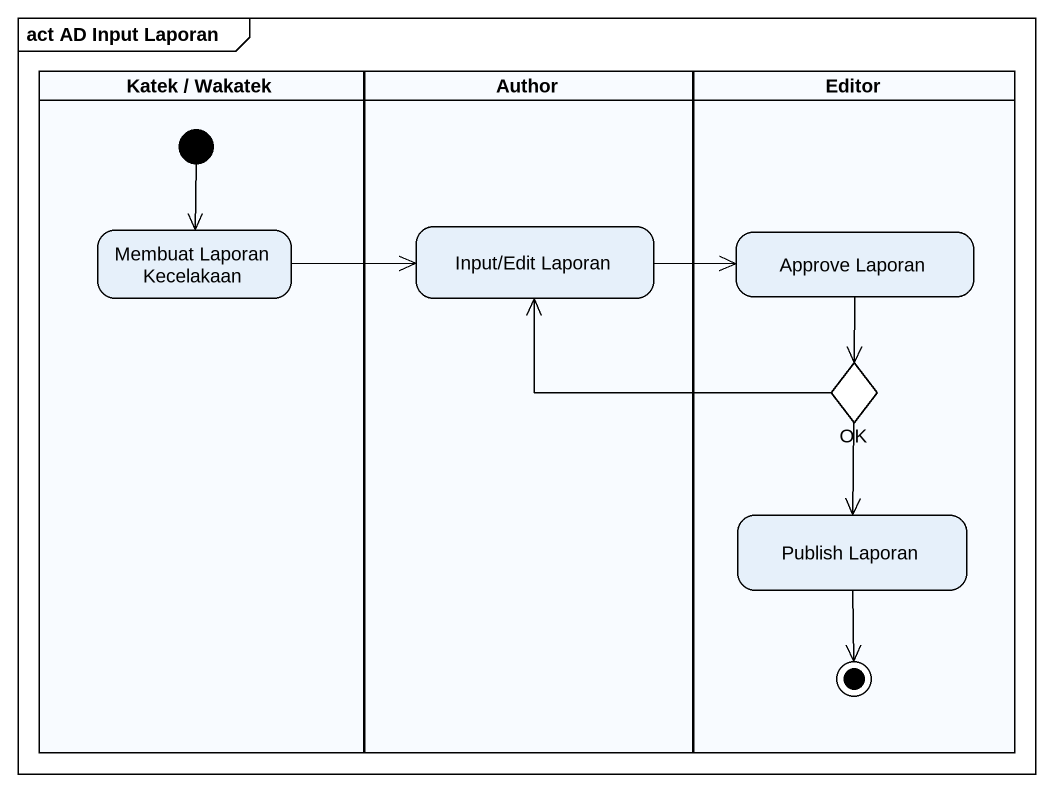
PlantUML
@startuml
mainframe act AD Input Laporan
hide empty description
state "Katek / Wakatek" as Katek_Wakatek <<partition>> {
  state "Membuat Laporan Kecelakaan" as Membuat_Laporan_Kecelakaan
  [*] --> Membuat_Laporan_Kecelakaan
}
state Author <<partition>> {
  state "Input/Edit Laporan" as Input_Edit_Laporan
}
state Editor <<partition>> {
  state "Approve Laporan" as Approve_Laporan
  state OK <<choice>>
  state "Publish Laporan" as Publish_Laporan
  Publish_Laporan --> [*]
}
Membuat_Laporan_Kecelakaan -right-> Input_Edit_Laporan
Input_Edit_Laporan -right-> Approve_Laporan
Approve_Laporan --> OK
OK -left-> Input_Edit_Laporan
OK --> Publish_Laporan
@enduml
